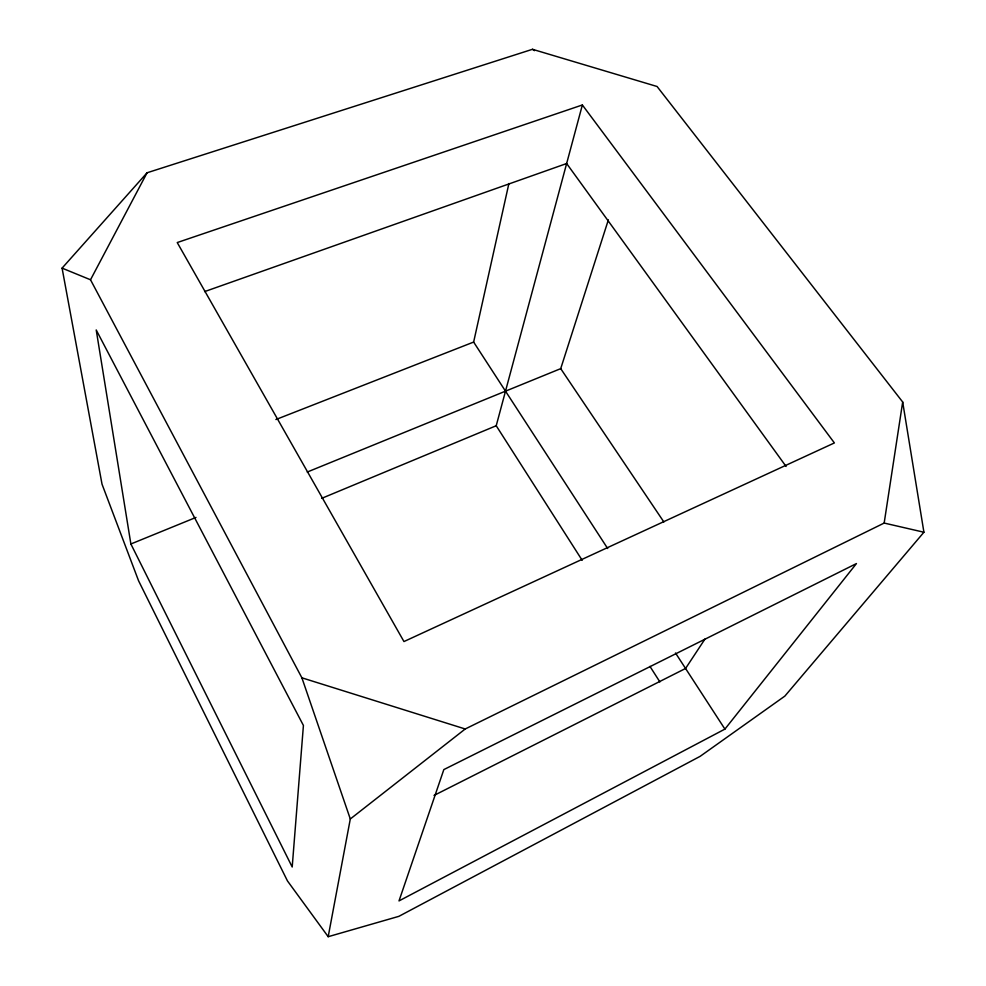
<?xml version="1.0" encoding="UTF-8"?>
<svg xmlns="http://www.w3.org/2000/svg" width="986" height="986" viewBox="0 0 986 986"><rect width="100%" height="100%" fill="white"/><g stroke="black" fill="none" stroke-linecap="round" stroke-linejoin="round"><path stroke-width="1.48" d="M328.19 936.7L350.301 818.984L465.219 728.987L884.171 523.061L902.683 402.005L657.07 86.497L532.489 49.3L147.074 172.772L62.081 268.13L102.026 484.188L138.57 580.779L287.468 880.942L328.19 936.7L398.886 916.339L700.122 756.348L784.856 696.104L923.919 532.23L902.683 402.005M607.672 548.512L473.637 342.068L508.899 183.519M582.184 560.307L496.217 425.742L582.369 104.972L177.233 242.556L403.964 641.553L834.39 442.936L582.369 104.972M307.238 472.047L560.714 368.641L608.362 219.878M350.301 818.984L301.889 677.813L90.515 279.777L147.074 172.772M705.027 638.965L685.566 668.471L434.037 795.419M724.92 729.098L856.44 563.573L443.836 769.585L399.01 900.908L724.92 729.098L675.509 652.991M321.756 498.324L496.217 425.742M130.879 543.989L96.209 329.953L303.417 725.462L292.201 867.002L130.879 543.989L195.992 517.428M275.895 419.531L473.637 342.068M204.607 291.609L566.642 163.528L786.088 466.452M884.171 523.061L923.919 532.23M301.889 677.813L465.219 728.987M62.081 268.13L90.515 279.777M532.489 49.3L534.449 50.668M560.714 368.641L663.861 521.964M649.959 666.4L659.88 681.918"/></g></svg>
